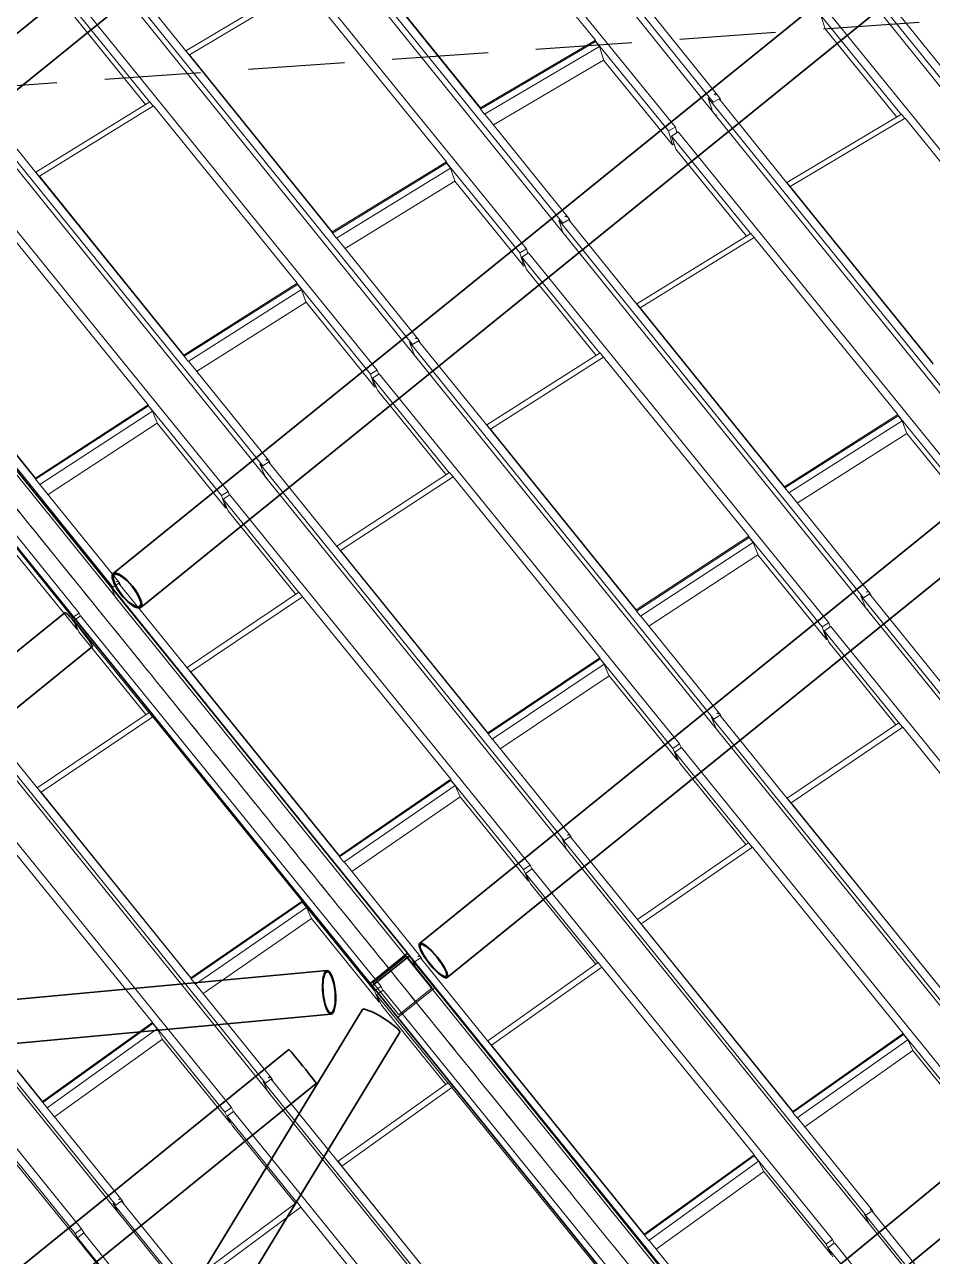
# Model space of a CAD drawing. Header units: millimetres. Extents: x 834681283 to 835686922, y 817551134 to 819407044.
# Drawn here: x 835254388 to 835260059, y 818155141 to 818162832 of the extents above; entities that cross this region are included whole.
import ezdxf

# ---------------------------------------------------------------- set-up
doc = ezdxf.new("R2010")
doc.units = ezdxf.units.MM
doc.header["$LTSCALE"] = 1200
doc.header["$MEASUREMENT"] = 0
for name, pattern in [('P01-MAAN-P-EVA$0$HIDDENX2', [0.75, 0.5, -0.25]), ('P01-MAGP-P-RF$0$P01_MS_01_N1-FloorPlan-PART2OFUPPERROOFSETTINGOUT$0$BH DASHED2', [3, 2, -1]), ('P01-MAGP-P-RF$0$PHANTOM', [2.5, 1.25, -0.25, 0.25, -0.25, 0.25, -0.25])]:
    doc.linetypes.add(name, pattern=pattern)
doc.layers.add('P01-MAAN-P-EVA$0$ADA08640', color=2, linetype='Continuous')
for name, color, linetype, lineweight in [('P01-MAGP-P-RF$0$MMH053__', 253, 'P01-MAGP-P-RF$0$PHANTOM', 40), ('P01-MAGP-P-RF$0$P01_MS_01_N1-FloorPlan-PART2OFUPPERROOFSETTINGOUT$0$S-BEAM', 253, 'Continuous', 35), ('P01-MAGP-P-RF$0$P01_MS_01_N1-FloorPlan-PART2OFUPPERROOFSETTINGOUT$0$S-BEAM-HIDN', 253, 'P01-MAGP-P-RF$0$P01_MS_01_N1-FloorPlan-PART2OFUPPERROOFSETTINGOUT$0$BH DASHED2', 18), ('P01-MAGP-P-RF$0$ROOF MESH HALF TONE$0$A-GLAZ', 253, 'Continuous', 9), ('P01-MAGP-P-RF$0$ROOF MESH HALF TONE$0$A-MASS', 253, 'Continuous', 9)]:
    doc.layers.add(name, color=color, linetype=linetype, lineweight=lineweight)

# ---------------------------------------------------------------- blocks, each defined once
blk = doc.blocks.new('P01-MAGP-P-RF$0$ROOF MESH HALF TONE')
at = {"layer": 'P01-MAGP-P-RF$0$ROOF MESH HALF TONE$0$A-GLAZ', "lineweight": 5}
for p, q in [((36533.5, 69048.9), (34791.1, 71553.9)), ((34805.8, 71463.5), (36548.2, 68958.5)), ((36286.6, 68910), (34582.3, 71333.1)), ((35542.7, 68359.8), (33805.5, 70852.3)), ((33822.7, 70765.6), (35541.5, 68299.7)), ((35305.3, 68217.1), (33597.7, 70647.7)), ((35027, 70622.1), (35826.3, 69485.8)), ((35079.9, 69113.8), (34277.6, 70264.8)), ((34279.1, 70257.3), (35081.4, 69106.3)), ((34554.1, 67669.9), (32820.2, 70154.5)), ((33291, 69565), (32875.1, 70160.9)), ((32839.5, 70070.9), (34558.4, 67607.9)), ((33020.8, 69295.6), (32570.1, 69937.6)), ((34323.1, 67525.7), (32613.6, 69960.7)), ((33269.2, 69598.7), (34014, 69973.4)), ((33289.4, 69572.1), (34034.1, 69946.7)), ((34034.1, 69946.7), (34844.5, 68793.2)), ((32995, 69281.2), (32591.6, 69855.8)), ((36577.9, 69069.1), (36079.5, 69785.7)), ((39229, 67275.7), (37488.8, 69773.9)), ((37966.7, 69172.6), (37561.8, 69753.9)), ((37537.4, 69643.9), (39247.6, 67188.8)), ((33270, 69595.1), (33269.2, 69598.7)), ((33269.2, 69598.7), (33290.1, 69568.8)), ((34102.5, 68407), (33289.4, 69572.1)), ((33289.4, 69572.1), (33291, 69564.9)), ((33291, 69564.9), (34104.1, 68399.8)), ((37699.9, 68890), (37241.5, 69542)), ((37241.5, 69542), (37262.4, 69457.2)), ((38989.9, 67139.7), (37285.3, 69564.5)), ((33567.2, 66979.3), (31835.1, 69459.4)), ((32304, 68873.5), (31889.4, 69467.1)), ((35079.6, 69105.5), (35826.2, 69477.5)), ((35826.3, 69485.8), (35079.9, 69113.8)), ((35826.2, 69477.5), (35827.8, 69478.3)), ((35849, 69444.9), (35826.2, 69477.5)), ((35826.3, 69485.8), (35827.8, 69478.3)), ((36242.6, 68888.6), (35828.5, 69477.3)), ((37671.3, 68875.6), (37262.4, 69457.2)), ((31856, 69378.5), (33588.1, 66898.4)), ((35102.5, 69072.8), (35849, 69444.9)), ((35867.5, 69362.6), (35849, 69444.9)), ((35868.4, 69358.4), (35153.9, 69002.3)), ((36260.7, 68800.7), (35868.3, 69358.6)), ((33340.2, 66835.4), (31629.9, 69272.5)), ((32281.7, 68907.6), (33022.5, 69295.7)), ((32302.2, 68880.5), (33042.9, 69268.5)), ((33041.9, 69268), (33022.5, 69295.7)), ((33042.9, 69268.5), (33862.3, 68101.3)), ((35079.6, 69105.5), (35102.5, 69072.8)), ((35079.9, 69113.8), (35081.4, 69106.3)), ((35586.7, 68381.3), (35104.3, 69073.5)), ((36511.2, 69079.9), (36504.4, 69076.4)), ((38241.3, 66585.8), (36504.4, 69076.4)), ((36504.4, 69076.4), (36522.7, 68999.5)), ((36548.1, 69098.9), (36541.6, 69095.5)), ((36554.3, 69090), (36548.1, 69098.9)), ((36533.5, 69048.9), (36577.9, 69069.1)), ((36533.9, 69046.4), (36533.5, 69048.9)), ((36978.2, 68482.2), (36571, 69066)), ((36577.9, 69069.1), (36580.6, 69052.3)), ((36548.2, 68958.5), (36546.4, 68969.5)), ((36548.2, 68958.6), (38261.3, 66502.2)), ((32282.5, 68904.2), (32281.7, 68907.6)), ((32281.7, 68907.6), (32303, 68877.1)), ((33124.1, 67703.5), (32302.2, 68880.5)), ((32302.2, 68880.5), (32304, 68873.5)), ((32304, 68873.5), (33126, 67696.5)), ((36242.6, 68888.6), (36286.6, 68910)), ((36260.7, 68800.7), (36242.6, 68888.6)), ((36301.1, 68877.9), (36257.6, 68854.7)), ((36707.9, 68213.6), (36257.6, 68854.7)), ((36257.6, 68854.7), (36279.6, 68772.9)), ((36286.6, 68910), (36294, 68874.2)), ((38008.3, 66447.2), (36301.1, 68877.9)), ((36956.7, 68516), (37701.7, 68890.9)), ((36976.4, 68489.4), (37721.3, 68864.2)), ((37720.7, 68863.9), (37701.7, 68890.9)), ((37721.3, 68864.2), (38528.7, 67715.8)), ((32581.2, 66288), (30850, 68766)), ((34844.5, 68793.2), (34102.5, 68407)), ((34102.7, 68399.1), (34844.8, 68785.3)), ((34844.5, 68793.2), (34846.2, 68786)), ((34868, 68752.2), (34844.8, 68785.3)), ((34844.9, 68785.3), (34846.2, 68786)), ((35261.6, 68194.7), (34846.7, 68785.1)), ((36270.7, 68805.5), (36260.7, 68800.7)), ((36682, 68200), (36279.6, 68772.9)), ((30872.4, 68687.6), (32603.6, 66209.6)), ((34125.9, 68365.9), (34868, 68752.2)), ((34888.2, 68672), (34868, 68752.2)), ((34889, 68668.8), (34175.6, 68297.5)), ((35281.5, 68110.1), (34888.9, 68668.9)), ((30644.5, 68588), (32359.7, 66141.2)), ((32052.6, 68588.7), (32879.9, 67409.8)), ((36957.6, 68511.6), (36956.7, 68516)), ((36956.7, 68516), (36977, 68486.9)), ((37787.2, 67326.9), (36976.4, 68489.4)), ((36976.4, 68489.4), (36978.2, 68482.2)), ((36978.2, 68482.2), (37788.9, 67319.7)), ((34102.5, 68407), (34104.1, 68399.8)), ((34102.7, 68399.1), (34125.9, 68365.9)), ((35523.5, 68382.2), (35520.2, 68380.4)), ((37254.5, 65895.9), (35520.2, 68380.4)), ((35520.2, 68380.4), (35540, 68305.1)), ((35542.7, 68359.8), (35586.7, 68381.3)), ((35563.6, 68403.6), (35557.8, 68400.5)), ((35568.8, 68396.2), (35563.6, 68403.6)), ((35990.6, 67791.9), (35581.1, 68378.6)), ((35586.7, 68381.3), (35589.7, 68366.3)), ((34597.9, 67692.3), (34127.4, 68366.5)), ((35541.4, 68299.7), (37275.8, 65815.1)), ((35559.9, 68273.2), (35558.3, 68281.5)), ((32145.4, 67001.6), (31315.5, 68189.4)), ((31317.4, 68182.7), (32147.3, 66994.9)), ((35261.6, 68194.7), (35305.3, 68217.1)), ((35281.5, 68110.1), (35261.6, 68194.7)), ((35317.2, 68190.4), (35273.9, 68166.6)), ((35717.2, 67535.1), (35273.9, 68166.6)), ((35273.9, 68166.6), (35297, 68087.4)), ((35305.3, 68217.1), (35312.2, 68187.7)), ((37026.1, 65755.7), (35317.2, 68190.4)), ((35968.6, 67826), (36709.5, 68214.4)), ((35988.8, 67798.8), (36729.5, 68187.1)), ((36728.8, 68186.7), (36709.5, 68214.4)), ((36729.5, 68187.1), (37547.8, 67022.1)), ((33862.3, 68101.3), (33124.1, 67703.5)), ((33124.7, 67695.8), (33863, 68093.7)), ((33862.3, 68101.3), (33864.1, 68094.3)), ((33863, 68093.7), (33864.1, 68094.3)), ((33886.4, 68060.2), (33863, 68093.7)), ((34279.6, 67502.6), (33864.7, 68093.6)), ((35289.2, 68114), (35281.5, 68110.1)), ((35693.7, 67522.3), (35297, 68087.4)), ((33148.2, 67662.3), (33886.4, 68060.2)), ((33908.1, 67982.1), (33886.4, 68060.2)), ((33908.9, 67979.5), (33196.5, 67595.6)), ((34301.1, 67420.8), (33909, 67979.4)), ((35969.6, 67822), (35968.6, 67826)), ((35968.6, 67826), (35989.5, 67796.2)), ((36810.2, 66622.1), (35988.8, 67798.8)), ((35988.8, 67798.8), (35990.7, 67791.9)), ((35990.7, 67791.9), (36812, 66615.2)), ((33124.1, 67703.5), (33126, 67696.5)), ((33124.7, 67695.8), (33148.2, 67662.3)), ((34540.6, 67688.7), (34535.9, 67686.1)), ((36268.4, 65205.5), (34535.9, 67686.1)), ((34535.9, 67686.1), (34557, 67612.5)), ((34554.1, 67669.9), (34597.9, 67692.3)), ((34579.1, 67709.9), (34573.5, 67706.8)), ((34583.7, 67703.4), (34579.1, 67709.9)), ((35003.8, 67101.8), (34593.1, 67689.9)), ((34597.9, 67692.3), (34601.1, 67678.5)), ((33610.7, 67002.4), (33149.4, 67662.9)), ((34558.3, 67607.9), (36290.9, 65127.4)), ((34573.4, 67586.3), (34571.9, 67593.1)), ((34981.4, 67136.3), (35718.5, 67535.8)), ((35738.2, 67507.6), (35718.5, 67535.8)), ((34279.6, 67502.6), (34323.1, 67525.7)), ((34301.1, 67420.8), (34279.6, 67502.6)), ((34333.5, 67501.9), (34290.5, 67477.5)), ((34727, 66855.4), (34290.5, 67477.5)), ((34290.5, 67477.5), (34314.7, 67400.9)), ((34323.1, 67525.7), (34329.9, 67499.8)), ((36043.3, 65065.2), (34333.5, 67501.9)), ((35001.9, 67108.6), (35738.9, 67508)), ((35738.9, 67508), (36566.4, 66329.1)), ((32879.9, 67409.8), (32145.4, 67001.6)), ((32146.1, 66994.2), (32880.8, 67402.4)), ((32879.9, 67409.8), (32881.9, 67403)), ((32880.8, 67402.4), (32881.9, 67403)), ((32904.4, 67368.6), (32880.8, 67402.4)), ((33296.9, 66811.6), (32882.4, 67402.3)), ((34307.4, 67424.1), (34301.1, 67420.8)), ((34705.8, 66843.5), (34314.7, 67400.9)), ((32169.8, 66960.4), (32904.4, 67368.6)), ((32927.5, 67292.8), (32904.4, 67368.6)), ((32928.2, 67290.4), (32217, 66895.2)), ((33319.9, 66732.3), (32928.2, 67290.5)), ((34982.5, 67132.5), (34981.4, 67136.3)), ((34981.4, 67136.3), (35002.7, 67106)), ((35832.3, 65919.6), (35001.9, 67108.6)), ((35001.9, 67108.6), (35003.9, 67101.8)), ((35003.9, 67101.8), (35834.3, 65912.9)), ((32145.4, 67001.6), (32147.3, 66994.9)), ((32146.1, 66994.2), (32169.8, 66960.4)), ((33555.6, 66995.4), (33551.3, 66992.9)), ((35283, 64514.5), (33551.3, 66992.9)), ((33551.3, 66992.9), (33573.7, 66921.1)), ((33567.2, 66979.3), (33610.7, 67002.4)), ((33594.4, 67017.3), (33588.7, 67014.1)), ((33598.6, 67011.3), (33594.4, 67017.3)), ((34857.2, 65210), (33606.4, 67000.1)), ((33610.7, 67002.4), (33614.2, 66989)), ((37547.8, 67022.1), (36810.2, 66622.1)), ((36810.6, 66614.4), (37548.3, 67014.4)), ((37547.8, 67022.1), (37549.7, 67015.1)), ((37548.3, 67014.4), (37549.7, 67015.1)), ((37571.7, 66980.9), (37548.3, 67014.4)), ((37964.8, 66424), (37550.3, 67014.2)), ((32624.5, 66311.8), (32171, 66960.9)), ((33574.9, 66917.2), (35306.6, 64438.8)), ((36834, 66580.9), (37571.7, 66980.9)), ((37593.9, 66903.5), (37571.7, 66980.9)), ((33588.1, 66898.4), (33586.7, 66903.9)), ((33994.7, 66446.6), (34728.3, 66856.1)), ((34748.4, 66827.4), (34728.3, 66856.1)), ((37594.8, 66900.4), (36882.5, 66514.2)), ((37986.9, 66342.2), (37594.7, 66900.5)), ((33296.9, 66811.6), (33340.2, 66835.4)), ((33319.9, 66732.3), (33296.9, 66811.6)), ((33350, 66812.8), (33307.2, 66787.9)), ((33737.1, 66175.1), (33307.2, 66787.9)), ((33307.2, 66787.9), (33332.6, 66713.8)), ((33340.2, 66835.4), (33347.2, 66811.1)), ((35060.1, 64375.2), (33350, 66812.8)), ((34015.4, 66418.3), (34748.9, 66827.8)), ((34748.9, 66827.8), (35584.6, 65636.9)), ((31900.1, 66711.2), (32316.5, 66117.1)), ((33325.2, 66735.3), (33319.9, 66732.3)), ((33718.1, 66164.2), (33332.6, 66713.8)), ((36810.2, 66622.1), (36812, 66615.2)), ((36810.6, 66614.4), (36834, 66580.9)), ((31947.3, 66600.1), (32340.1, 66039.8)), ((37298, 65919.1), (36835.5, 66581.6)), ((33995.8, 66442.7), (33994.7, 66446.6)), ((33994.7, 66446.6), (34016.1, 66416)), ((34853.9, 65218.2), (34015.4, 66418.3)), ((34015.4, 66418.3), (34017.5, 66411.8)), ((32570.6, 66302.8), (32566.4, 66300.4)), ((32581.2, 66288), (32624.5, 66311.8)), ((32609.3, 66325.3), (32603.6, 66322)), ((32613.3, 66319.5), (32609.3, 66325.3)), ((33031.2, 65721.7), (32620.4, 66309.5)), ((32624.5, 66311.8), (32628.5, 66297.8)), ((36566.4, 66329.1), (35832.3, 65919.6)), ((35833, 65912.2), (36567.2, 66321.7)), ((36566.4, 66329.1), (36568.4, 66322.4)), ((36567.2, 66321.7), (36568.4, 66322.4)), ((36590.8, 66287.9), (36567.2, 66321.7)), ((36982.9, 65731.9), (36568.9, 66321.6)), ((34298, 63822.9), (32566.4, 66300.4)), ((32566.4, 66300.4), (32590.2, 66230.3)), ((32591.2, 66227.2), (34311.1, 63766.3)), ((35856.6, 65878.3), (36590.8, 66287.9)), ((36614.1, 66212.6), (36590.8, 66287.9)), ((32603.6, 66209.6), (32602.3, 66214)), ((33008.2, 65756.8), (33738.3, 66175.8)), ((33029, 65727.9), (33759.1, 66146.9)), ((33758.7, 66146.7), (33738.3, 66175.8)), ((33759.1, 66146.9), (34602.3, 64944.9)), ((36614.9, 66209.9), (35903.9, 65813.3)), ((37006, 65652.8), (36614.8, 66210)), ((32316.5, 66117.1), (32359.7, 66141.2)), ((32340.1, 66039.8), (32316.5, 66117.1)), ((32367.5, 66123.6), (32324.7, 66098.6)), ((32324.7, 66098.6), (32750.1, 65492.1)), ((32324.7, 66098.6), (32349.5, 66026)), ((32359.7, 66141.2), (32365.4, 66122.4)), ((32367.5, 66123.6), (34078, 63685.2)), ((32344.1, 66042), (32340.1, 66039.8)), ((32349.5, 66026), (32731.6, 65481.4)), ((35832.3, 65919.6), (35834.3, 65912.9)), ((37254.5, 65895.9), (37298, 65919.1)), ((37281.8, 65933.8), (37273.7, 65929.2)), ((37285.6, 65928.3), (37281.8, 65933.8)), ((37700.9, 65334), (37293.6, 65916.8)), ((37298, 65919.1), (37301.5, 65905.5)), ((35833, 65912.2), (35856.6, 65878.3)), ((36311.7, 65229.3), (35858, 65878.9)), ((37243.1, 65911.7), (37238.8, 65909.2)), ((38970, 63431.8), (37238.8, 65909.2)), ((37238.8, 65909.2), (37260, 65840.9)), ((37275.8, 65815.1), (37273.4, 65824.1)), ((37275.7, 65815.5), (38992.9, 63358.1)), ((33009.5, 65752.6), (33008.2, 65756.8)), ((33008.2, 65756.8), (33029.7, 65726.1)), ((33875.3, 64517.1), (33029, 65727.9)), ((33029, 65727.9), (33031.2, 65721.6)), ((33031.2, 65721.6), (33877.4, 64510.8)), ((36982.9, 65731.9), (37026.1, 65755.7)), ((37006, 65652.8), (36982.9, 65731.9)), ((37037.3, 65731), (36994.5, 65706)), ((37419.2, 65100.6), (36994.5, 65706)), ((36994.5, 65706), (37018.9, 65633.7)), ((37026.1, 65755.7), (37033.9, 65729.1)), ((38748.2, 63292), (37037.3, 65731)), ((31584.2, 65610), (33315.3, 63133.3)), ((31634.3, 65624.6), (32045.8, 65035.9)), ((35584.6, 65636.9), (34853.9, 65218.2)), ((34854.7, 65211), (35585.5, 65629.7)), ((35584.6, 65636.9), (35586.6, 65630.3)), ((35585.5, 65629.7), (35586.6, 65630.3)), ((35609.4, 65595.5), (35585.5, 65629.7)), ((36000.3, 65040.8), (35587.2, 65629.6)), ((37011.5, 65655.8), (37006, 65652.8)), ((37400.5, 65089.8), (37018.9, 65633.7)), ((34878.7, 65176.8), (35609.4, 65595.5)), ((35633.7, 65522.4), (35609.4, 65595.5)), ((33339.4, 63061.6), (31617.5, 65525.3)), ((32022.6, 65071.3), (32751.4, 65492.8)), ((32043.7, 65042.1), (32772.4, 65463.5)), ((32772, 65463.3), (32751.4, 65492.8)), ((32772.4, 65463.5), (33623.1, 64250.8)), ((35634.5, 65520), (34924.7, 65113.4)), ((36024.5, 64964.2), (35634.4, 65520.1)), ((31383.9, 65432.4), (33092.5, 62996.5)), ((36268.4, 65205.5), (36311.7, 65229.3)), ((36297.4, 65241.9), (36289.7, 65237.4)), ((36300.9, 65236.8), (36297.4, 65241.9)), ((36715, 64644.4), (36307.7, 65227.1)), ((36311.7, 65229.3), (36315.6, 65215.8)), ((34853.9, 65218.2), (34856, 65211.7)), ((34854.7, 65211), (34878.7, 65176.8)), ((35326.1, 64538.9), (34879.9, 65177.4)), ((36258.6, 65219.2), (36254.6, 65216.9)), ((37985.2, 62740.8), (36254.6, 65216.9)), ((36254.6, 65216.9), (36276.9, 65149.8)), ((32023.9, 65067.2), (32022.6, 65071.3)), ((32022.6, 65071.3), (32044.3, 65040.3)), ((36290.9, 65127.4), (36288.9, 65134.4)), ((36290.8, 65127.6), (38009, 62669.4)), ((36691.7, 64679.9), (37420.4, 65101.3)), ((36712.9, 64650.6), (37441.6, 65071.9)), ((37441.1, 65071.7), (37420.4, 65101.3)), ((37441.6, 65071.9), (38294.2, 63856.5)), ((32897.3, 63820.8), (32043.7, 65042.1)), ((32043.7, 65042.1), (32045.8, 65035.9)), ((32045.8, 65035.9), (32899.4, 63814.6)), ((36000.3, 65040.8), (36043.3, 65065.2)), ((36024.5, 64964.2), (36000.3, 65040.8)), ((36053.9, 65041.7), (36011.3, 65016.2)), ((36429.9, 64419.3), (36011.3, 65016.2)), ((36011.3, 65016.2), (36036.7, 64946.3)), ((36043.3, 65065.2), (36051.3, 65040.1)), ((37764.9, 62602), (36053.9, 65041.7)), ((30596.7, 64917.4), (32329.7, 62438.2)), ((34602.3, 64944.9), (33875.3, 64517.1)), ((33876.2, 64510.1), (34603.3, 64937.9)), ((34602.3, 64944.9), (34604.5, 64938.6)), ((34627.5, 64903.5), (34603.3, 64937.9)), ((34603.4, 64937.9), (34604.5, 64938.6)), ((35017.2, 64350.3), (34605, 64937.9)), ((36029.2, 64966.9), (36024.5, 64964.2)), ((36413.3, 64409.4), (36036.7, 64946.3)), ((32356.3, 62370.2), (30623.4, 64849.4)), ((33900.4, 64475.6), (34627.5, 64903.5)), ((34653.7, 64830.5), (34627.5, 64903.5)), ((31780.1, 64783.7), (32638.2, 63560.3)), ((34653.7, 64830.5), (33945.3, 64413.7)), ((35042.6, 64276.2), (34653.7, 64830.6)), ((30399.4, 64741.4), (32106.8, 62306.1)), ((36692.9, 64675.9), (36691.7, 64679.9)), ((36691.7, 64679.9), (36713.6, 64648.7)), ((37568.3, 63426.8), (36712.9, 64650.6)), ((36712.9, 64650.6), (36715, 64644.4)), ((36715, 64644.4), (37570.4, 63420.6)), ((35283, 64514.5), (35326.1, 64538.9)), ((35312.6, 64550.3), (35305.3, 64545.9)), ((35316, 64545.4), (35312.6, 64550.3)), ((35729, 63954.5), (35322.1, 64536.6)), ((35326.1, 64538.9), (35330.6, 64524.5)), ((33875.3, 64517.1), (33877.4, 64510.8)), ((33876.2, 64510.1), (33900.4, 64475.6)), ((34340.8, 63847.8), (33901.6, 64476.2)), ((35273.9, 64527.1), (35270, 64524.8)), ((37000.5, 62049.3), (35270, 64524.8)), ((35270, 64524.8), (35293.6, 64459.1)), ((35306.6, 64438.8), (35304.9, 64444.2)), ((35306.6, 64438.8), (37025.3, 61980.4)), ((35705.6, 63990.3), (36431.1, 64420)), ((35726.9, 63960.4), (36452.4, 64390.1)), ((36452.1, 64389.9), (36431.1, 64420)), ((36452.4, 64390.1), (37311.9, 63164.5)), ((31918.4, 63115.7), (31056.6, 64348.7)), ((31058.9, 64342.8), (31920.8, 63109.8)), ((35017.2, 64350.3), (35060.1, 64375.2)), ((35042.6, 64276.2), (35017.2, 64350.3)), ((35070.3, 64351.9), (35027.9, 64325.9)), ((35440.3, 63737.8), (35027.9, 64325.9)), ((35027.9, 64325.9), (35054.7, 64258.7)), ((35060.1, 64375.2), (35068.4, 64350.8)), ((36781.1, 61912.1), (35070.3, 64351.9)), ((33623.1, 64250.8), (32897.3, 63820.8)), ((32898.2, 63813.9), (33624.1, 64244)), ((33625.2, 64244.6), (33623.1, 64250.8)), ((33624.1, 64244), (33625.2, 64244.6)), ((33648.4, 64209.2), (33624.1, 64244)), ((33625.2, 64244.6), (34035.2, 63660.2)), ((35046.7, 64278.6), (35042.6, 64276.2)), ((35425.9, 63729.1), (35054.7, 64258.7)), ((32922.5, 63779.1), (33648.4, 64209.2)), ((33674.1, 64137.7), (33648.4, 64209.2)), ((33674.1, 64137.7), (32966.5, 63718.5)), ((33674, 64137.8), (34060, 63587.6)), ((35707, 63986), (35705.6, 63990.3)), ((35705.6, 63990.3), (35727.4, 63959.1)), ((36589.3, 62726.8), (35726.9, 63960.4)), ((35726.9, 63960.4), (35729.1, 63954.5)), ((35729.1, 63954.5), (36591.5, 62720.9)), ((34298, 63822.9), (34340.8, 63847.8)), ((34327.4, 63858.6), (34320.6, 63854.5)), ((34330.7, 63853.9), (34327.4, 63858.6)), ((34743.1, 63264.1), (34336.7, 63845.4)), ((34340.8, 63847.8), (34346.3, 63831.7)), ((32899.4, 63814.6), (32897.3, 63820.8)), ((32898.2, 63813.9), (32922.5, 63779.1)), ((32923.8, 63779.7), (33358.1, 63158.3)), ((34289.1, 63835.1), (34285, 63832.6)), ((36015.8, 61357.4), (34285, 63832.6)), ((34285, 63832.6), (34311.1, 63766.3)), ((34311.1, 63766.3), (36031.9, 61305.2)), ((34322.7, 63749.7), (34321.4, 63753.5)), ((34719.5, 63300.2), (35441.5, 63738.6)), ((34740.9, 63269.8), (35462.8, 63708.2)), ((35462.8, 63708.2), (35441.5, 63738.6)), ((35462.8, 63708.2), (36329.1, 62472.7)), ((34035.2, 63660.2), (34078, 63685.2)), ((34060, 63587.6), (34035.2, 63660.2)), ((34088.7, 63660.3), (34046.4, 63634)), ((34046.4, 63634), (34452.7, 63054.8)), ((34046.4, 63634), (34073, 63568.7)), ((34078, 63685.2), (34086.9, 63659.1)), ((34088.7, 63660.3), (35797.3, 61224.1)), ((32638.2, 63560.3), (31918.4, 63115.7)), ((31919.3, 63108.9), (32639.2, 63553.6)), ((32640.5, 63554.4), (32638.2, 63560.3)), ((32639.2, 63553.7), (32640.5, 63554.4)), ((32663.8, 63518.5), (32639.2, 63553.6)), ((32641.2, 63553.6), (33050.1, 62970.6)), ((34064.3, 63590.1), (34060, 63587.6)), ((34073, 63568.7), (34439.2, 63046.5)), ((31943.9, 63073.8), (32663.8, 63518.5)), ((32691.2, 63453.2), (32663.8, 63518.5)), ((32692.2, 63450.9), (31986.9, 63015.1)), ((32692.1, 63451), (33077.5, 62901.5)), ((34721.3, 63295.3), (34719.5, 63300.2)), ((34719.5, 63300.2), (34741, 63269.4)), ((35610.3, 62026.4), (34740.9, 63269.8)), ((34740.9, 63269.8), (34743.1, 63264.1)), ((34743.1, 63264.1), (35612.5, 62020.7)), ((33315.3, 63133.3), (33358.1, 63158.3)), ((33343.4, 63169.9), (33335.2, 63164.8)), ((33343.4, 63169.9), (33347.6, 63163.8)), ((33353.4, 63155.6), (33757.3, 62577.8)), ((33358.1, 63158.3), (33364.2, 63140.1)), ((37311.9, 63164.5), (36589.3, 62726.8)), ((36590.3, 62720.2), (37312.9, 63157.9)), ((37311.9, 63164.5), (37314, 63158.6)), ((37337.5, 63122.8), (37312.9, 63157.9)), ((37313, 63157.9), (37314, 63158.6)), ((37722.3, 62576.5), (37314.5, 63157.9)), ((31920.8, 63109.8), (31918.4, 63115.7)), ((31919.3, 63108.9), (31943.9, 63073.8)), ((31945.4, 63074.6), (32372.1, 62464.1)), ((33305.8, 63146.5), (33301.1, 63143.7)), ((33301.1, 63143.7), (35034.1, 60664.6)), ((33301.1, 63143.7), (33326.8, 63079.5)), ((35059.8, 60600.5), (33326.8, 63079.5)), ((36614.9, 62685.1), (37337.5, 63122.8)), ((37363.8, 63054), (37337.5, 63122.8)), ((33050.1, 62970.6), (33092.5, 62996.5)), ((33092.5, 62996.5), (33103.2, 62969.6)), ((33339.4, 63061.6), (33338.5, 63064.5)), ((33733.7, 62614.4), (34454.2, 63055.7)), ((33755.1, 62583.3), (34475.5, 63024.6)), ((34479.3, 63020), (34454.2, 63055.7)), ((34475.5, 63024.6), (35349, 61779.1)), ((37363.8, 63054), (36657.6, 62626.3)), ((37747.7, 62506.6), (37363.7, 63054.1)), ((33077.5, 62901.5), (33050.1, 62970.6)), ((33103.7, 62969.9), (33061.8, 62942.8)), ((33061.8, 62942.8), (33459.3, 62375.7)), ((33061.8, 62942.8), (33091.2, 62881.7)), ((33103.7, 62969.9), (34812.2, 60532.6)), ((31655.9, 62862.4), (32064.8, 62279.3)), ((33080.7, 62903.5), (33077.5, 62901.5)), ((33091.2, 62881.7), (33450.1, 62369.8)), ((31710, 62763.8), (32095.2, 62214.4)), ((36589.3, 62726.8), (36591.5, 62720.9)), ((36590.3, 62720.2), (36614.9, 62685.1)), ((33736, 62608.2), (33733.7, 62614.4)), ((33733.7, 62614.4), (33755.3, 62583.5)), ((37043.1, 62074.9), (36616.1, 62685.6)), ((34632.5, 61328.1), (33755.1, 62583.3)), ((33755.1, 62583.3), (33757.3, 62577.8)), ((33757.3, 62577.8), (34634.8, 61322.5)), ((32329.7, 62438.2), (32372.1, 62464.1)), ((32356.4, 62475.9), (32349.8, 62471.7)), ((32356.4, 62475.9), (32360, 62470.7)), ((32366.9, 62460.9), (32770.4, 61884)), ((32372.1, 62464.1), (32381.7, 62439.8)), ((36329.1, 62472.7), (35610.3, 62026.4)), ((35611.3, 62020), (36330.2, 62466.3)), ((36329.1, 62472.7), (36331.4, 62467)), ((36355, 62430.9), (36330.2, 62466.3)), ((36330.3, 62466.3), (36331.4, 62467)), ((36738.7, 61886), (36331.9, 62466.3)), ((32319.6, 62452.2), (32314.5, 62448.9)), ((32314.5, 62448.9), (34047.5, 59970.9)), ((32314.5, 62448.9), (32343.1, 62389)), ((34063.8, 59928.7), (32343.1, 62389)), ((35636.1, 61984.6), (36355, 62430.9)), ((36382.6, 62364.8), (36355, 62430.9)), ((32064.8, 62279.3), (32106.8, 62306.1)), ((32106.8, 62306.1), (32122.7, 62272.3)), ((32746.6, 61920.9), (33460.9, 62376.7)), ((32768.6, 61889.5), (33482.1, 62344.8)), ((33486.1, 62340.6), (33460.9, 62376.7)), ((33482.1, 62344.8), (34363.8, 61087.1)), ((36382.6, 62364.8), (35677.9, 61927.3)), ((36765.5, 61818.8), (36382.5, 62364.9)), ((32077.5, 62252.3), (32064.8, 62279.3)), ((32117.7, 62279.4), (32076.3, 62251.5)), ((32076.3, 62251.5), (32465.6, 61695.8)), ((32076.5, 62251.1), (32108.8, 62195)), ((32095.2, 62214.4), (32084.9, 62236.5)), ((32117.7, 62279.4), (33826.7, 59840.1)), ((32108.8, 62195), (32460.7, 61692.6)), ((37000.5, 62049.3), (37043.1, 62074.9)), ((37033.2, 62081.7), (37027.4, 62078)), ((37035.1, 62078.9), (37033.2, 62081.7)), ((37439.5, 61500.8), (37039.5, 62072.7)), ((37043.1, 62074.9), (37048.6, 62059.7)), ((35610.3, 62026.4), (35612.5, 62020.7)), ((35611.3, 62020), (35636.1, 61984.6)), ((36994.7, 62057.4), (36991.1, 62055.1)), ((38719.8, 59583.6), (36991.1, 62055.1)), ((36991.1, 62055.1), (37015.5, 61994.4)), ((36058.1, 61383.4), (35637.4, 61985.2)), ((37025.3, 61980.4), (37023.9, 61984.4)), ((37025.4, 61980.4), (38744.2, 59522.9)), ((36738.7, 61886), (36781.1, 61912.1)), ((36765.5, 61818.8), (36738.7, 61886)), ((36791.1, 61889.7), (36749.2, 61862.7)), ((37142.2, 61301.8), (36749.2, 61862.7)), ((36749.2, 61862.7), (36775.7, 61803.9)), ((36781.1, 61912.1), (36790.2, 61889.1)), ((38503.6, 59446.2), (36791.1, 61889.7)), ((36768.2, 61820.5), (36765.5, 61818.8))]:
    blk.add_line(p, q, dxfattribs=at)
at = {"layer": 'P01-MAGP-P-RF$0$ROOF MESH HALF TONE$0$A-MASS', "lineweight": 5}
for points, knots in [([(26562.4, 74606.9), (26761.6, 74322.5), (27146.8, 73772.4), (27692.3, 72993.3), (28212.8, 72249.9), (28631.9, 71651.3), (28962.1, 71179.8), (29208.1, 70828.5), (29453.3, 70478.3), (29657.8, 70186.2), (29821.5, 69952.4), (29985.3, 69718.5), (30190.2, 69425.9), (30436.3, 69074.4), (30682.7, 68722.5), (30929.4, 68370.1), (31135.3, 68076.1), (31300.2, 67840.6), (31423.9, 67663.9), (31547.8, 67487), (31671.8, 67310), (31795.8, 67132.8), (31961.4, 66896.4), (32251.5, 66482.1), (32583.9, 66007.3), (32917.4, 65531), (33168.1, 65173), (33419.4, 64814.1), (33671.2, 64454.5), (33923.7, 64093.9), (34261.1, 63612), (34684.6, 63007.2), (35195.7, 62277.2), (35709.9, 61542.9), (36227.4, 60803.8), (36922.1, 59811.8), (37624.1, 58809.1), (38334.4, 57794.7), (39050.5, 56772), (39956.9, 55477.6), (40879.8, 54159.6), (41628.8, 53089.9), (42196.1, 52279.7), (42769, 51461.4), (43346.6, 50636.6), (43927.9, 49806.4), (44511.9, 48972.4), (45097.7, 48135.7), (45684.5, 47297.8), (46271.1, 46459.9), (46856.8, 45623.5), (47441.5, 44788.5), (48219.3, 43677.6), (49188.3, 42293.7), (50151.9, 40917.6), (50919, 39822), (51683.6, 38730.1), (52634.7, 37371.8), (53768.6, 35752.4), (54707.5, 34411.5), (55455.1, 33343.8), (56014, 32545.6), (56571.2, 31749.9), (57126.6, 30956.6), (57680.4, 30165.8), (58140.4, 29508.9), (58507.6, 28984.5), (58736.7, 28657.3), (58919.8, 28395.8), (59057, 28199.8), (59194.1, 28004), (59331.1, 27808.3), (59468, 27612.8), (59650.5, 27352.3), (59878.2, 27027), (60151.1, 26637.3), (60514.4, 26118.4), (60967.6, 25471.3), (61509.7, 24697), (62050.3, 23925), (62589.3, 23155.2), (63126.7, 22387.7), (63662.6, 21622.4), (64196.9, 20859.3), (64729.7, 20098.3), (65261.1, 19339.5), (65702.6, 18708.9), (66055.1, 18205.5), (66319.1, 17828.4), (66582.8, 17451.9), (66846.1, 17075.9), (67109.2, 16700.1), (67459.9, 16199.2), (67898.8, 15572.4), (68427.7, 14817.1), (68960.2, 14056.5), (69498, 13288.5), (70223.9, 12251.9), (71151.7, 10926.9), (71923.6, 9824.4), (72319, 9259.7)], [0, 0, 0, 0, 0.011905, 0.02381, 0.035714, 0.047619, 0.053571, 0.059524, 0.065476, 0.071429, 0.074405, 0.077381, 0.083333, 0.089286, 0.095238, 0.10119, 0.107143, 0.110119, 0.113095, 0.116071, 0.119048, 0.122024, 0.125, 0.130952, 0.142857, 0.14881, 0.154762, 0.160714, 0.166667, 0.172619, 0.178571, 0.190476, 0.202381, 0.214286, 0.22619, 0.238095, 0.261905, 0.27381, 0.285714, 0.309524, 0.333333, 0.345238, 0.357143, 0.369048, 0.380952, 0.392857, 0.404762, 0.416667, 0.428571, 0.440476, 0.452381, 0.464286, 0.47619, 0.5, 0.52381, 0.535714, 0.547619, 0.571429, 0.595238, 0.619048, 0.630952, 0.642857, 0.654762, 0.666667, 0.678571, 0.690476, 0.696429, 0.702381, 0.705357, 0.708333, 0.71131, 0.714286, 0.717262, 0.720238, 0.72619, 0.732143, 0.738095, 0.75, 0.761905, 0.77381, 0.785714, 0.797619, 0.809524, 0.821429, 0.833333, 0.845238, 0.857143, 0.863095, 0.869048, 0.875, 0.880952, 0.886905, 0.892857, 0.904762, 0.916667, 0.928571, 0.940476, 0.952381, 0.97619, 1, 1, 1, 1]), ([(72319, 9259.7), (72269.6, 9330.3), (72171, 9471), (71975.1, 9750.9), (71635.1, 10236.5), (71157.2, 10918.9), (70595, 11721.9), (70042.4, 12511), (69498, 13288.5), (68960.2, 14056.5), (68427.7, 14817.1), (67898.8, 15572.4), (67459.9, 16199.2), (67109.2, 16700.1), (66846.1, 17075.9), (66582.8, 17451.9), (66319.1, 17828.4), (66055.1, 18205.5), (65790.7, 18583), (65526, 18961.1), (65172.5, 19465.9), (64818.3, 19971.8), (64463.3, 20478.8), (64196.7, 20859.5), (63929.7, 21240.8), (63662.4, 21622.7), (63394.6, 22005.1), (63171.2, 22324.2), (62992.2, 22579.7), (62857.9, 22771.5), (62723.5, 22963.5), (62589, 23155.6), (62454.4, 23347.8), (62274.8, 23604.3), (61960.2, 24053.6), (61329.5, 24954.3), (60424.6, 26246.7), (59332.2, 27806.7), (58416.4, 29114.7), (57772.4, 30034.5), (57403.5, 30561.2), (57126.4, 30957), (56848.9, 31353.3), (56571, 31750.2), (56292.6, 32147.8), (55920.9, 32678.7), (55268.8, 33609.9), (54332.9, 34946.6), (53391, 36291.7), (52633.8, 37373.1), (52064.1, 38186.7), (51492.5, 39003), (50919, 39822), (50343.7, 40643.7), (49766.5, 41468), (49187.5, 42294.9), (48606.9, 43124), (48024.9, 43955.3), (47441.5, 44788.5), (46856.8, 45623.5), (46271.1, 46459.9), (45684.5, 47297.8), (45097.7, 48135.7), (44511.9, 48972.4), (43927.9, 49806.4), (43346.6, 50636.6), (42769, 51461.4), (42196.1, 52279.7), (41628.8, 53089.9), (41067, 53892.1), (40510.6, 54686.8), (39959.4, 55474), (39231, 56514.3), (38332.3, 57797.8), (37448, 59060.7), (36748.4, 60059.8), (36227.4, 60803.8), (35709.9, 61542.9), (35002.9, 62552.6), (34291.9, 63568), (33576.3, 64590), (33042.4, 65352.5), (32511, 66111.5), (31981.8, 66867.2), (31454.6, 67620.1), (31016.8, 68245.4), (30667.3, 68744.5), (30405.5, 69118.4), (30144.1, 69491.8), (29882.9, 69864.7), (29665.5, 70175.2), (29491.7, 70423.5), (29361.4, 70609.6), (29231, 70795.8), (29057, 71044.3), (28838.6, 71356.2), (28574.2, 71733.8), (28217, 72243.9), (27759.1, 72897.9), (27182.4, 73721.5), (26774, 74304.7), (26562.4, 74606.9)], [0, 0, 0, 0, 0.002976, 0.005952, 0.011905, 0.02381, 0.035714, 0.047619, 0.059524, 0.071429, 0.083333, 0.095238, 0.107143, 0.113095, 0.119048, 0.125, 0.130952, 0.136905, 0.142857, 0.14881, 0.154762, 0.166667, 0.172619, 0.178571, 0.184524, 0.190476, 0.196429, 0.202381, 0.205357, 0.208333, 0.21131, 0.214286, 0.217262, 0.220238, 0.22619, 0.238095, 0.261905, 0.285714, 0.309524, 0.321429, 0.327381, 0.333333, 0.339286, 0.345238, 0.35119, 0.357143, 0.369048, 0.392857, 0.416667, 0.428571, 0.440476, 0.452381, 0.464286, 0.47619, 0.488095, 0.5, 0.511905, 0.52381, 0.535714, 0.547619, 0.559524, 0.571429, 0.583333, 0.595238, 0.607143, 0.619048, 0.630952, 0.642857, 0.654762, 0.666667, 0.678571, 0.690476, 0.702381, 0.72619, 0.75, 0.761905, 0.77381, 0.785714, 0.797619, 0.822917, 0.835565, 0.848214, 0.860863, 0.873512, 0.886161, 0.89881, 0.905134, 0.911458, 0.917783, 0.924107, 0.930432, 0.933594, 0.936756, 0.939918, 0.94308, 0.949405, 0.955729, 0.962054, 0.974702, 0.987351, 1, 1, 1, 1])]:
    blk.add_open_spline(points, degree=3, knots=knots, dxfattribs=at)
blk = doc.blocks.new('P01-MAGP-P-RF')
at = {"layer": 'P01-MAGP-P-RF$0$P01_MS_01_N1-FloorPlan-PART2OFUPPERROOFSETTINGOUT$0$S-BEAM'}
for p, q in [((835259676.5, 818167098.9), (835253100.3, 818161773.8)), ((835253272.1, 818161561.6), (835259848.3, 818166886.8)), ((835261573.1, 818164774.5), (835254941.5, 818159404.5)), ((835255113.3, 818159192.3), (835261744.9, 818164562.3)), ((835263512.4, 818162484.7), (835256855.7, 818157094.3)), ((835257027.5, 818156882.1), (835263684.2, 818162272.5)), ((835256778.9, 818157033.6), (835253003.6, 818161695.9)), ((835256545.8, 818156844.8), (835252770.4, 818161507.1)), ((835265497.3, 818160026.5), (835258838.8, 818154563.1)), ((835259012, 818154352), (835265670.5, 818159815.4)), ((835254640.4, 818159160.7), (835247920.1, 818153718.9)), ((835248091.9, 818153506.7), (835254812.2, 818158948.6)), ((835256778.9, 818157033.6), (835256545.8, 818156844.8)), ((835256558.1, 818156829.6), (835256791.3, 818157018.4)), ((835256791.3, 818157018.4), (835256778.9, 818157033.6)), ((835260566.7, 818152356), (835256791.3, 818157018.4)), ((835256563.7, 818156848.1), (835256772, 818157016.7)), ((835256772, 818157016.7), (835256778.8, 818157008.3)), ((835256277.5, 818156925.5), (835251803.4, 818156509.8)), ((835256558.1, 818156829.6), (835256545.8, 818156844.8)), ((835260333.5, 818152167.2), (835256558.1, 818156829.6)), ((835256570.6, 818156839.6), (835256563.7, 818156848.1)), ((835256497.9, 818156682.4), (835251790.3, 818148950.5)), ((835251828.6, 818156238), (835256302.7, 818156653.7)), ((835252304.9, 818149270.6), (835256731.1, 818156540.5)), ((835256038.3, 818156432.5), (835249805.4, 818151385.4)), ((835249977.2, 818151173.2), (835256210.1, 818156220.3))]:
    blk.add_line(p, q, dxfattribs=at)
for centre, major_axis, ratio, start_param, end_param in [((835255027.4, 818159298.4), (-85.9, 106.1), 0.323787, 0, 3.141593), ((835255027.4, 818159298.4), (-85.9, 106.1), 0.323787, 3.141593, 6.283185), ((835255027.4, 818159298.4), (-79.6, 98.3), 0.323787, 3.141593, 6.283185), ((835255027.4, 818159298.4), (-79.6, 98.3), 0.323787, 0, 3.141593), ((835254726.3, 818159054.6), (-85.9, 106.1), 0.075341, 3.141593, 6.283185), ((835256941.6, 818156988.2), (-85.9, 106.1), 0.234394, 0, 3.141593), ((835256941.6, 818156988.2), (-85.9, 106.1), 0.234394, 3.141593, 6.283185), ((835256941.6, 818156988.2), (-79.6, 98.3), 0.234394, 0, 3.141593), ((835256941.6, 818156988.2), (-79.6, 98.3), 0.234394, 3.141593, 6.283185), ((835256290.1, 818156789.6), (-11.9, 127.9), 0.288566, 0, 3.141593), ((835256290.1, 818156789.6), (-12.6, 135.9), 0.288566, 0, 3.141593), ((835256290.1, 818156789.6), (-12.6, 135.9), 0.288566, 3.141593, 6.283185), ((835256290.1, 818156789.6), (-11.9, 127.9), 0.288566, 3.141593, 6.283185), ((835256614.5, 818156611.5), (-116.6, 71), 0.161021, 3.141593, 6.283185), ((835256124.2, 818156326.4), (-85.9, 106.1), 0.021662, 3.141593, 6.283185)]:
    blk.add_ellipse(centre, major_axis=major_axis, ratio=ratio, start_param=start_param, end_param=end_param, dxfattribs=at)
at = {"layer": 'P01-MAGP-P-RF$0$P01_MS_01_N1-FloorPlan-PART2OFUPPERROOFSETTINGOUT$0$S-BEAM-HIDN'}
for p, q in [((835256778.8, 818157008.3), (835256933.7, 818156817.1)), ((835256725.4, 818156648.4), (835256570.6, 818156839.6)), ((835256718.5, 818156631.5), (835256951.6, 818156820.3)), ((835256933.7, 818156817.1), (835256725.4, 818156648.4))]:
    blk.add_line(p, q, dxfattribs=at)
at = {"layer": 'P01-MAGP-P-RF$0$MMH053__', "rotation": 3.998948738169357}
blk.add_blockref('P01-MAGP-P-RF$0$ROOF MESH HALF TONE', (835227060.7, 818090920.1), dxfattribs=at)
blk = doc.blocks.new('P01-MAAN-P-EVA')
at = {"layer": 'P01-MAAN-P-EVA$0$ADA08640', "linetype": 'P01-MAAN-P-EVA$0$HIDDENX2'}
blk.add_line((835253991.2, 818162428.7), (835281727.8, 818164367.7), dxfattribs=at)

msp = doc.modelspace()

# ---------------------------------------------------------------- block references
msp.add_blockref('P01-MAGP-P-RF', (0, 0))

# ---------------------------------------------------------------- next in the draw order: block references
msp.add_blockref('P01-MAAN-P-EVA', (0, 0))

doc.saveas('drawing.dxf')
